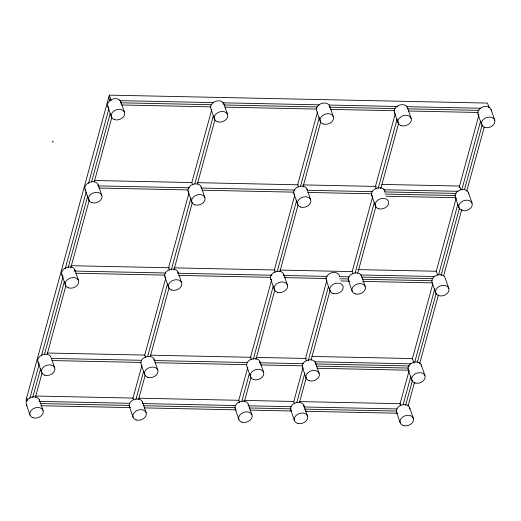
<?xml version="1.0" encoding="UTF-8"?>
<svg xmlns="http://www.w3.org/2000/svg" width="521" height="521" viewBox="0 0 521 521"><rect width="100%" height="100%" fill="white"/><g stroke="black" fill="none" stroke-linecap="round" stroke-linejoin="round"><path stroke-width="0.78" d="M52.79 142.389L53.083 141.328L52.608 141.315M489.076 107.658L487.5 103.08L109.312 95.128L26.05 400.108L26.578 401.632M29.873 398.187L39.29 363.691M41.433 355.85L63.048 276.658M65.19 268.816L86.167 191.982M88.524 183.359L108.856 108.869M32.732 397.458L40.651 368.451M44.5 354.339L64.409 281.418M68.134 267.787L87.815 195.694M91.592 181.842L110.296 113.344M35.395 397.438L42.136 372.749M47.151 354.384L65.926 285.612M70.778 267.84L89.391 199.667M94.242 181.881L111.878 117.29M132.842 398.65L142.025 365.019M145.535 357.354L144.747 355.068L165.867 277.693M188.908 193.291L168.583 267.748L169.371 270.034M211.741 109.657L191.845 182.545L192.633 184.831M135.968 399.301L143.653 371.141M147.651 356.501L167.495 283.815M171.279 269.956L190.966 197.85M194.756 183.965L213.369 115.779M138.612 399.353L145.229 375.107M150.295 356.553L169.071 287.781M173.923 270.008L192.321 202.61M197.4 184.024L214.945 119.752M238.631 400.87L247.814 367.24M271.656 279.914L250.529 357.289L251.317 359.581M294.697 195.518L274.372 269.969L275.16 272.262M317.53 111.878L297.634 184.766L298.422 187.059M241.751 401.522L249.442 373.362M253.226 359.503L273.278 286.042M277.276 271.395L296.749 200.077M300.539 186.192L319.366 117.218M244.395 401.574L251.018 377.328M255.87 359.562L274.86 290.002M279.92 271.448L298.11 204.831M302.968 187.026L320.728 121.979M293.642 402.03L303.04 367.611M326.875 280.291L305.54 358.441L306.328 360.734M296.762 402.674L304.876 372.951M308.23 360.656L328.504 286.413M299.406 402.733L306.237 377.705M311.089 359.933L330.08 290.373M372.71 196.384L352.17 271.623L352.958 273.909M395.12 114.314L375.433 186.42L376.221 188.706M355.081 273.043L374.338 202.513M378.129 188.622L397.171 118.873M357.725 273.102L375.908 206.485M380.773 188.68L398.747 122.845M399.952 404.25L409.135 370.62M412.274 359.119L432.762 284.088M436.116 271.799L456.227 198.143M459.157 187.397L478.916 115.024M459.196 187.469L459.587 186.049L381.893 184.414M403.078 404.902L410.763 376.742M414.755 362.115L434.814 288.647M438.597 274.788L457.848 204.265M461.847 189.624L480.544 121.146M405.625 405.299L412.476 380.206M417.399 362.173L436.233 293.18M441.026 275.629L459.424 208.237M464.491 189.683L482.257 124.61M408.054 406.139L414.475 382.616M419.613 363.801L438.454 294.801M443.592 275.987L461.782 209.344M466.705 191.311L484.256 127.02M119.283 100.644L213.623 102.624M222.571 102.813L319.353 104.845M329.116 105.053L397.432 106.492M406.38 106.675L480.388 108.231M120.331 102.806L211.48 104.721M224.434 104.995L317.276 106.948M329.35 107.202L395.224 108.583M407.422 108.843L478.994 110.348M121.562 104.975L210.901 106.851M224.922 107.144L316.69 109.078M330.724 109.371L394.527 110.713M408.497 111.006L478.232 112.471M94.379 180.507L191.871 182.558M197.557 182.676L298.299 184.799M303.17 184.896L376.286 186.433M383.736 189.755L458.187 191.318M97.844 185.886L189.651 187.814M201.021 188.055L294.45 190.015M307.449 190.289L372.437 191.656M384.628 191.917L456.116 193.415M98.886 188.048L188.25 189.924M202.063 190.217L293.864 192.145M307.677 192.438L371.857 193.786M384.999 194.066L455.536 195.544M386.035 196.228L455.634 197.693M357.823 269.598L436.324 271.252L437.633 275.068M71.123 265.697L169.423 267.768M174.301 267.866L275.036 269.989M279.914 270.086L352.216 271.61M360.473 274.958L434.924 276.521M74.588 271.076L165.58 272.984M177.765 273.245L272.001 275.225M283.378 275.466L327.247 276.384M339.432 276.644L349.181 276.846M361.509 277.12L432.86 278.605M75.63 273.238L164.994 275.114M178.807 275.407L270.607 277.335M284.42 277.628L326.667 278.514M339.666 278.787L348.673 278.976M362.414 279.269L432.28 280.734M340.799 280.949L349.708 281.138M362.668 281.412L432.319 282.877M312.007 356.436L412.437 358.552L414.013 363.124M47.287 353.017L144.773 355.068M150.458 355.185L251.2 357.302M256.072 357.406L306.446 358.468M314.658 361.795L411.036 363.821M51.559 358.409L141.738 360.304M153.923 360.565L247.351 362.525M259.536 362.779L303.411 363.704M315.596 363.958L409.643 365.937M51.794 360.558L141.158 362.434M154.971 362.727L246.772 364.654M260.585 364.947L302.825 365.833M316.638 366.126L408.438 368.054M316.957 368.269L408.484 370.197M35.545 396.025L132.998 398.07L133.526 399.594M138.899 398.194L238.787 400.297L239.575 402.583M243.848 400.415L293.792 401.463L294.586 403.755M299.679 401.587L400.108 403.697L400.636 405.227M39.003 401.398L129.963 403.313M143.171 403.586L235.752 405.533M248.107 405.807L291.604 406.719M303.951 406.979L397.087 408.939M40.045 403.56L129.384 405.442M143.145 405.729L235.173 407.663M249.136 407.969L291.167 408.842M304.179 409.128L396.898 411.062M40.905 405.722L130.367 407.604M144.193 407.891L236.091 409.825M249.924 410.118L291.402 410.991M305.228 411.277L397.126 413.212M491.062 109.456L494.742 120.136M477.946 113.988L481.619 124.669M468.386 192.516L472.065 203.197M459.587 186.049L460.896 189.859M455.269 197.049L458.942 207.729M411.173 118.378L407.494 107.697A6.942 5.099 -19 0 0 398.422 105.483A6.942 5.099 -19 0 0 395.029 113.402M394.371 112.23L398.051 122.91M448.809 288.387L445.129 277.7A6.942 5.099 -19 0 0 436.898 275.147A6.942 5.099 -19 0 0 432.007 282.232L435.686 292.913M371.694 195.29L375.374 205.971M421.294 365.019L424.967 375.7M329.689 106.063L333.362 116.743M408.171 369.552L411.85 380.232M320.246 121.276L316.566 110.595A6.942 5.099 -19 0 1 322.33 103.249A6.942 5.099 -19 0 1 329.897 107.385M409.662 407.617L413.342 418.298M365.234 286.628L361.561 275.948A6.942 5.099 -19 0 0 352.489 273.727A6.942 5.099 -19 0 0 349.096 281.646M396.54 412.15L400.219 422.831M348.438 280.48L352.118 291.161M307.012 189.123L310.692 199.804M326.224 280.011L329.904 290.692M293.89 193.649L297.569 204.336M315.505 362.798L319.184 373.479M283.756 274.306L287.429 284.994M223.9 103.835L227.579 114.516M302.382 367.331L306.061 378.012M270.633 278.839L274.313 289.52M214.457 119.049L210.777 108.368A6.942 5.099 -19 0 1 216.541 101.028A6.942 5.099 -19 0 1 224.108 105.164M303.88 405.39L307.553 416.071M290.757 409.923L294.437 420.603M201.223 186.896L204.903 197.576M259.914 361.626L263.593 372.307M188.101 191.428L191.78 202.109M250.471 376.839L246.791 366.159A6.942 5.099 -19 0 1 252.555 358.819A6.942 5.099 -19 0 1 260.122 362.955M248.289 404.224L251.962 414.905M235.166 408.757L238.846 419.438M120.813 101.667L124.493 112.354M177.967 272.086L181.647 282.766M109.312 95.128L111.149 100.468M108.733 97.258L110.042 101.074M107.691 106.199L111.37 116.88M164.844 276.618L168.524 287.299M98.137 184.727L101.816 195.408M154.131 359.405L157.804 370.086M85.014 189.26L88.694 199.94M144.688 374.619L141.009 363.938A6.942 5.099 -19 0 1 146.772 356.598A6.942 5.099 -19 0 1 154.34 360.727M142.5 401.997L146.18 412.678M129.377 406.53L133.057 417.21M74.881 269.917L78.554 280.598M61.758 274.45L65.438 285.13M54.718 367.917L51.038 357.237A6.942 5.099 -19 0 0 41.967 355.022A6.942 5.099 -19 0 0 38.574 362.942M37.916 361.769L41.595 372.45M39.414 399.828L43.087 410.515M26.63 397.979L27.418 400.265M26.291 404.361L29.971 415.042M291.408 411.095A6.942 5.099 -19 0 1 295.648 402.837A6.942 5.099 -19 0 1 304.088 406.719M130.035 407.702A6.942 5.099 -19 0 1 134.268 399.444A6.942 5.099 -19 0 1 142.708 403.326M26.949 405.533A6.942 5.099 -19 0 1 31.182 397.276A6.942 5.099 -19 0 1 39.622 401.157M235.818 409.923A6.942 5.099 -19 0 1 240.057 401.671A6.942 5.099 -19 0 1 248.497 405.546M397.197 413.316A6.942 5.099 -19 0 1 401.43 405.064A6.942 5.099 -19 0 1 409.871 408.939M326.882 281.184A6.942 5.099 -19 0 1 331.115 272.926A6.942 5.099 -19 0 1 339.555 276.801M303.04 368.497A6.942 5.099 -19 0 1 307.273 360.245A6.942 5.099 -19 0 1 315.713 364.12M108.348 107.372A6.942 5.099 -19 0 1 112.582 99.114A6.942 5.099 -19 0 1 121.022 102.995M62.416 275.622A6.942 5.099 -19 0 1 66.649 267.364A6.942 5.099 -19 0 1 75.089 271.246M372.352 196.456A6.942 5.099 -19 0 1 376.585 188.205A6.942 5.099 -19 0 1 385.026 192.08M455.921 198.214A6.942 5.099 -19 0 1 460.16 189.957A6.942 5.099 -19 0 1 468.594 193.838M188.758 192.601A6.942 5.099 -19 0 1 192.998 184.343A6.942 5.099 -19 0 1 201.432 188.218M294.547 194.821A6.942 5.099 -19 0 1 298.78 186.564A6.942 5.099 -19 0 1 307.221 190.445M408.829 370.724A6.942 5.099 -19 0 1 413.062 362.466A6.942 5.099 -19 0 1 421.502 366.348M271.291 280.011A6.942 5.099 -19 0 1 275.524 271.754A6.942 5.099 -19 0 1 283.965 275.635M478.597 115.154A6.942 5.099 -19 0 1 482.837 106.903A6.942 5.099 -19 0 1 491.27 110.778M85.672 190.432A6.942 5.099 -19 0 1 89.905 182.174A6.942 5.099 -19 0 1 98.345 186.056M165.502 277.791A6.942 5.099 -19 0 1 169.735 269.533A6.942 5.099 -19 0 1 178.175 273.408M297.537 423.352A6.942 5.099 -19 0 0 307.761 417.399A6.942 5.099 -19 0 0 297.686 414.267A6.942 5.099 -19 0 0 297.537 423.352M136.157 419.959A6.942 5.099 -19 0 0 146.388 414.006A6.942 5.099 -19 0 0 136.307 410.874A6.942 5.099 -19 0 0 136.157 419.959M33.07 417.79A6.942 5.099 -19 0 0 43.295 411.837A6.942 5.099 -19 0 0 33.22 408.711A6.942 5.099 -19 0 0 33.07 417.79M241.946 422.179A6.942 5.099 -19 0 0 252.171 416.227A6.942 5.099 -19 0 0 242.096 413.101A6.942 5.099 -19 0 0 241.946 422.179M403.319 425.572A6.942 5.099 -19 0 0 413.55 419.62A6.942 5.099 -19 0 0 403.469 416.494A6.942 5.099 -19 0 0 403.319 425.572M333.004 293.434A6.942 5.099 -19 0 0 343.228 287.481A6.942 5.099 -19 0 0 333.153 284.355A6.942 5.099 -19 0 0 333.004 293.434M253.571 379.588A6.942 5.099 -19 0 0 263.802 373.635A6.942 5.099 -19 0 0 253.72 370.509A6.942 5.099 -19 0 0 253.571 379.588M401.15 125.652A6.942 5.099 -19 0 0 411.382 119.7A6.942 5.099 -19 0 0 401.3 116.574A6.942 5.099 -19 0 0 401.15 125.652M355.218 293.903A6.942 5.099 -19 0 0 365.449 287.95A6.942 5.099 -19 0 0 355.368 284.824A6.942 5.099 -19 0 0 355.218 293.903M309.161 380.753A6.942 5.099 -19 0 0 319.393 374.801A6.942 5.099 -19 0 0 309.311 371.675A6.942 5.099 -19 0 0 309.161 380.753M147.788 377.36A6.942 5.099 -19 0 0 158.013 371.408A6.942 5.099 -19 0 0 147.938 368.282A6.942 5.099 -19 0 0 147.788 377.36M114.47 119.628A6.942 5.099 -19 0 0 124.701 113.676A6.942 5.099 -19 0 0 114.62 110.55A6.942 5.099 -19 0 0 114.47 119.628M68.538 287.879A6.942 5.099 -19 0 0 78.762 281.926A6.942 5.099 -19 0 0 68.687 278.794A6.942 5.099 -19 0 0 68.538 287.879M378.474 208.713A6.942 5.099 -19 0 0 388.705 202.76A6.942 5.099 -19 0 0 378.624 199.634A6.942 5.099 -19 0 0 378.474 208.713M438.786 295.661A6.942 5.099 -19 0 0 449.017 289.709A6.942 5.099 -19 0 0 438.936 286.583A6.942 5.099 -19 0 0 438.786 295.661M44.702 375.192A6.942 5.099 -19 0 0 54.926 369.246A6.942 5.099 -19 0 0 44.845 366.113A6.942 5.099 -19 0 0 44.702 375.192M323.346 124.018A6.942 5.099 -19 0 0 333.57 118.065A6.942 5.099 -19 0 0 323.495 114.939A6.942 5.099 -19 0 0 323.346 124.018M462.049 210.471A6.942 5.099 -19 0 0 472.273 204.519A6.942 5.099 -19 0 0 462.192 201.393A6.942 5.099 -19 0 0 462.049 210.471M194.887 204.857A6.942 5.099 -19 0 0 205.111 198.905A6.942 5.099 -19 0 0 195.03 195.772A6.942 5.099 -19 0 0 194.887 204.857M300.669 207.078A6.942 5.099 -19 0 0 310.9 201.126A6.942 5.099 -19 0 0 300.819 198A6.942 5.099 -19 0 0 300.669 207.078M414.95 382.981A6.942 5.099 -19 0 0 425.175 377.028A6.942 5.099 -19 0 0 415.1 373.902A6.942 5.099 -19 0 0 414.95 382.981M277.413 292.268A6.942 5.099 -19 0 0 287.638 286.316A6.942 5.099 -19 0 0 277.563 283.19A6.942 5.099 -19 0 0 277.413 292.268M484.725 127.411A6.942 5.099 -19 0 0 494.95 121.458A6.942 5.099 -19 0 0 484.869 118.332A6.942 5.099 -19 0 0 484.725 127.411M91.794 202.689A6.942 5.099 -19 0 0 102.025 196.736A6.942 5.099 -19 0 0 91.943 193.604A6.942 5.099 -19 0 0 91.794 202.689M171.624 290.041A6.942 5.099 -19 0 0 181.855 284.088A6.942 5.099 -19 0 0 171.774 280.962A6.942 5.099 -19 0 0 171.624 290.041M217.557 121.797A6.942 5.099 -19 0 0 227.788 115.844A6.942 5.099 -19 0 0 217.706 112.712A6.942 5.099 -19 0 0 217.557 121.797"/></g></svg>
